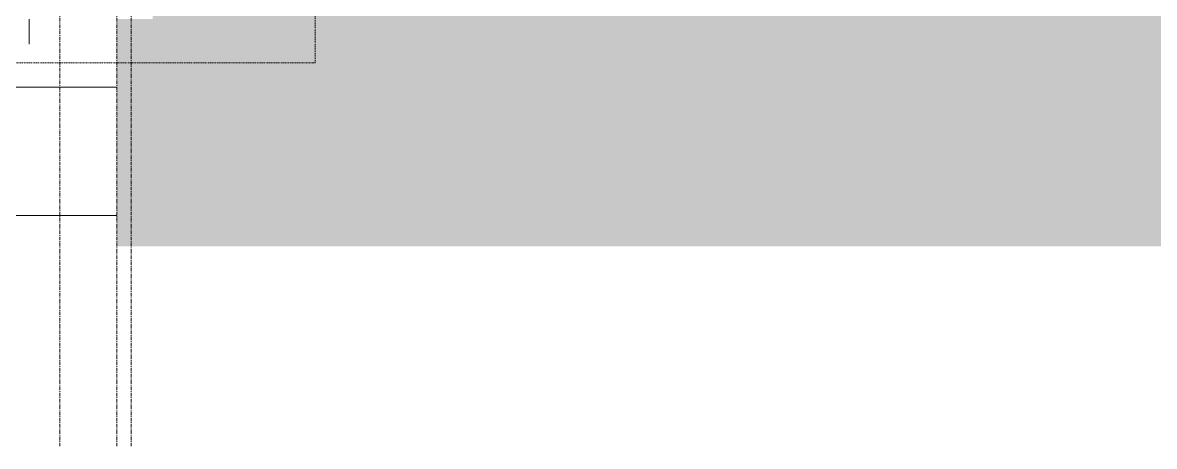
# Model space of a CAD drawing. Header units: inches. Extents: x 21386 to 98862, y -290 to 853.
# Drawn here: x 35618.2 to 35776.9, y -107.9 to -48.5 of the extents above; entities that cross this region are included whole.
import ezdxf

# ---------------------------------------------------------------- set-up
doc = ezdxf.new("R2010")
doc.units = ezdxf.units.IN
doc.header["$MEASUREMENT"] = 0
doc.linetypes.add('Dash Dot 3_16_', pattern=[0.3125, 0.1875, -0.0625, 0, -0.0625])
doc.linetypes.add('Grid Line 1_2_', pattern=[0.875, 0.5, -0.125, 0.125, -0.125])
for name, color, linetype, lineweight in [('A-ANNO-SYMB', 150, 'Continuous', 9), ('C-TOPO', 7, 'Continuous', 13), ('S-GRID', 1, 'Continuous', 9)]:
    doc.layers.add(name, color=color, linetype=linetype, lineweight=lineweight)
pattern_1 = [(0, (-87938.914, 98.42), (48, 48), [48, -48]), (0, (-87938.914, 116.42), (48, 48), [48, -48]), (0, (-87938.914, 134.42), (48, 48), [48, -48]), (90, (-87932.914, 140.42), (-48, 48), [48, -48]), (90, (-87914.914, 140.42), (-48, 48), [48, -48]), (90, (-87896.914, 140.42), (-48, 48), [48, -48])]

msp = doc.modelspace()

# ---------------------------------------------------------------- hatches: boundary and pattern name
at = {"layer": 'C-TOPO', "lineweight": 9}
h = msp.add_hatch(dxfattribs=at)
h.set_pattern_fill('FP_50', color=8, style=0, pattern_type=2)
h.set_pattern_definition(pattern_1)
h.paths.add_polyline_path([(35611.14, -79.82), (35631.46, -79.82), (35631.46, -48), (35618.46, -48), (35618.46, -36), (35621.46, -36), (35621.46, 0), (35540.96, 0), (35540.96, -79.82)], flags=0)
h = msp.add_hatch(dxfattribs=at)
h.set_pattern_fill('FP_50', color=8, style=0, pattern_type=2)
h.set_pattern_definition(pattern_1)
h.paths.add_polyline_path([(39752.09, -79.82), (39838.71, -79.82), (39838.71, -48), (39833.71, -48), (39833.71, -36), (39838.71, -36), (39838.71, -12.01), (35631.46, -12.01), (35631.46, -36), (35636.46, -36), (35636.46, -48), (35631.46, -48), (35631.46, -79.82), (39607.97, -79.82)], flags=0)

# ---------------------------------------------------------------- linework, layer by layer
at = {"layer": 'A-ANNO-SYMB', "linetype": 'Dash Dot 3_16_'}
for p, q in [((35659.23, -54.12), (35659.23, 385.8)), ((35611.56, -54.12), (35659.23, -54.12))]:
    msp.add_line(p, q, dxfattribs=at)
at = {"layer": 'S-GRID', "linetype": 'Grid Line 1_2_'}
for p, q in [((35623.46, -107.86), (35623.46, 671.89)), ((35623.46, -107.86), (35623.46, 671.89)), ((35631.46, -107.86), (35631.46, 671.89)), ((35633.46, -107.86), (35633.46, 671.89))]:
    msp.add_line(p, q, dxfattribs=at)

doc.saveas('drawing.dxf')
